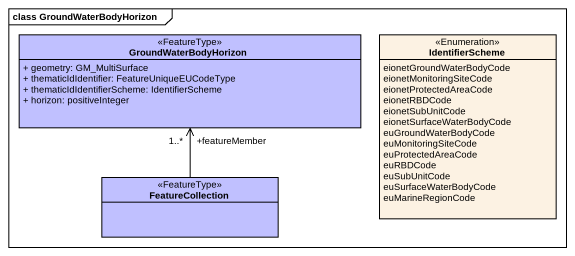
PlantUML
@startuml
mainframe class GroundWaterBodyHorizon
hide circle
hide empty members
skinparam classAttributeIconSize 0
class GroundWaterBodyHorizon <<FeatureType>> #C0C0FF {
  + geometry: GM_MultiSurface
  + thematicIdIdentifier: FeatureUniqueEUCodeType
  + thematicIdIdentifierScheme: IdentifierScheme
  + horizon: positiveInteger
}
enum IdentifierScheme <<Enumeration>> #FCF2E3 {
  eionetGroundWaterBodyCode
  eionetMonitoringSiteCode
  eionetProtectedAreaCode
  eionetRBDCode
  eionetSubUnitCode
  eionetSurfaceWaterBodyCode
  euGroundWaterBodyCode
  euMonitoringSiteCode
  euProtectedAreaCode
  euRBDCode
  euSubUnitCode
  euSurfaceWaterBodyCode
  euMarineRegionCode
}
class FeatureCollection <<FeatureType>> #C0C0FF
FeatureCollection -up-> "+featureMember\n1..*" GroundWaterBodyHorizon
@enduml
